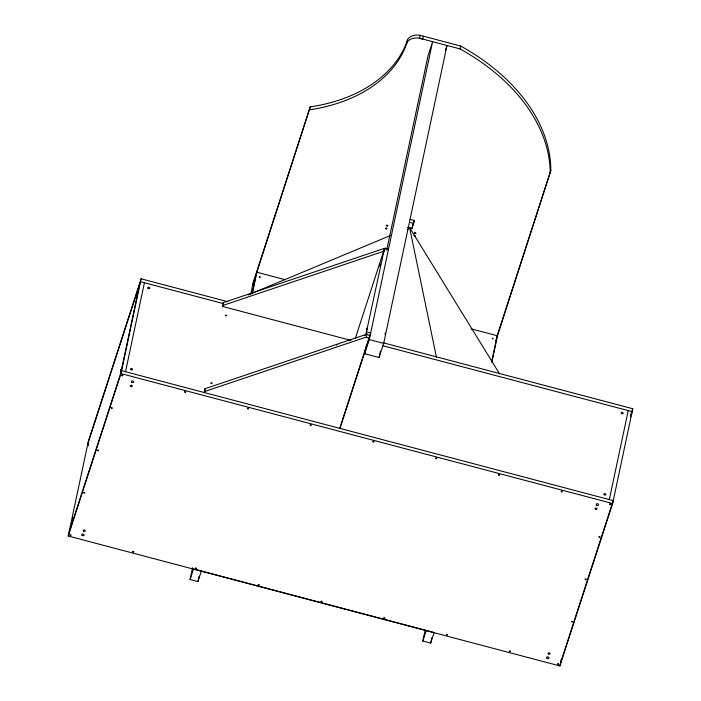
<?xml version="1.0" encoding="UTF-8"?>
<svg xmlns="http://www.w3.org/2000/svg" width="701" height="701" viewBox="0 0 701 701"><rect width="100%" height="100%" fill="white"/><g stroke="black" fill="none" stroke-linecap="round" stroke-linejoin="round"><path stroke-width="1.05" d="M364.914 335.393L364.792 335.525M383.245 342.789L632.775 408.736L612.63 503.528L559.889 665.95L68.225 536.011L88.37 441.218L141.111 278.796L227.816 301.71M120.721 373.335L139.639 284.343M68.225 536.011L120.966 373.589L141.111 278.796M125.505 371.723L144.415 282.731M204.902 388.757L204.526 392.604L204.902 388.757L367.026 334.132L369.76 335.77L369.147 338.671L340.011 428.416L340.625 425.516M350.894 340.371L222.822 306.521L223.198 302.666L385.331 248.049L388.065 249.679M222.822 306.521L223.233 304.584M201.362 571.008L197.919 581.602L190.076 579.525L192.573 567.766M250.756 294.026L253.192 282.564L310.228 106.903A157.208 107.419 12 0 0 406.948 41.674L407.798 39.221A12.294 8.403 12 0 1 419.662 35.216L460.627 46.012A196.149 134.022 12 0 1 550.828 170.492L495.879 340.739M252.15 293.053L256.014 274.88M252.334 293.614L256.873 272.225L285.368 279.76M197.919 581.602L199.058 576.257M252.579 285.473L310.228 106.903M406.948 41.674L406.335 44.575A157.208 107.419 12 0 1 309.614 109.812M407.465 39.913L406.335 44.575L407.176 42.121A12.294 8.403 12 0 1 419.04 38.126L422.712 39.054L423.325 36.154M420.188 35.322L419.566 38.231L460.014 48.912A196.149 134.022 12 0 1 550.215 173.392M365.764 334.982L384.455 248.671L388.38 249.714M204.289 391.657L366.413 337.032L367.026 334.132M445.354 50.516L446.993 45.477L383.666 343.402L379.075 357.519L364.695 353.725L366.509 345.181M386.707 250.143L428.022 55.8L432.605 41.674L369.278 339.599L364.695 353.725M379.075 357.519L380.441 351.113M407.807 227.571L411.986 228.675L412.398 226.738M411.986 228.675L414.326 220.473L410.146 219.369M460.014 48.912L460.627 46.012M190.076 579.525L193.511 568.932L434.112 632.521L430.677 643.115L422.826 641.038L425.104 630.348M430.677 643.115L431.807 637.77M491.848 360.919L496.387 339.529M491.795 362.548L497.473 335.814L471.098 328.848M559.889 665.95L560.301 664.013M561.405 658.809L560.502 663.05L613.244 500.628L121.58 370.689L68.838 533.111M609.318 499.594L628.236 410.602M385.191 334.088L385.471 333.177L385.182 334.342M120.887 369.97C120.221 373.002 121.65 367.017 120.975 370.058M87.756 444.119L140.498 281.697L222.971 303.489M355.398 338.171L384.455 248.671M340.958 424.482L370.698 332.896L366.772 331.862M412.609 225.775L414.326 220.473M496.492 337.838L550.828 170.492M422.826 641.038L426.269 630.444M630.409 416.026L631.426 412.898M632.1 410.821L632.775 408.736M630.471 416.841L632.162 411.636L382.623 345.689M407.272 229.858L408.797 228.289M413.94 235.501L415.272 235.711L414.633 236.552M248.207 294.928L390.404 235.518M222.585 305.575L384.709 250.949M387.294 226.204C389.362 225.144 384.823 224.513 386.645 226.099M415.246 233.652C417.682 233.161 413.432 231.532 414.633 233.442M409.524 222.27L413.713 223.382M369.278 339.599L383.666 343.402M120.966 373.589L612.63 503.528M366.413 337.032L369.147 338.671M337.461 344.55L336.533 344.489L336.629 345.216M410.138 228.438L499.55 373.826M223.198 302.666L223.435 303.621M409.787 228.579L436.451 357.212M410.33 227.641A1.358 0.99 18 0 1 409.314 227.475M410.777 228.097A1.358 0.99 18 0 1 408.245 227.431M210.957 383.07C212 385.138 212.78 381.765 210.957 383.07M225.354 315.362C226.388 317.422 227.168 314.057 225.354 315.362M385.576 228.307C386.847 230.743 387.933 226.774 385.576 228.307M72.536 519.134L73.044 517.329L72.536 519.134M88.16 445.626L88.65 443.838L88.16 445.626M136.309 297.32L136.818 295.515L136.309 297.32M366.737 329.82L367.245 328.007L366.737 329.82M379.539 265.898L380.047 264.093L379.539 265.898M381.826 258.835L382.317 257.048L381.826 258.835M69.969 535.021C70.871 536.975 71.905 533.864 69.969 535.021M83.726 492.654C84.628 494.599 85.662 491.497 83.726 492.654M97.483 450.279C98.394 452.233 99.419 449.131 97.483 450.279M111.24 407.912C112.151 409.857 113.176 406.755 111.24 407.912M121.843 375.245C122.754 377.199 123.788 374.097 121.843 375.245M132.734 551.608C133.637 553.562 134.671 550.46 132.734 551.608M184.608 391.833C185.52 393.787 186.554 390.685 184.608 391.833M195.5 568.196C196.403 570.15 197.437 567.048 195.5 568.196M247.374 408.42C248.285 410.374 249.319 407.272 247.374 408.42M258.266 584.783C259.168 586.737 260.202 583.635 258.266 584.783M310.14 425.016C311.051 426.962 312.085 423.86 310.14 425.016M321.032 601.37C321.917 603.324 322.995 600.222 321.032 601.37M372.906 441.604C373.817 443.549 374.851 440.447 372.906 441.604M383.789 617.958C384.7 619.912 385.734 616.81 383.789 617.958M435.671 458.191C436.583 460.136 437.617 457.034 435.671 458.191M446.555 634.545C447.466 636.499 448.5 633.397 446.555 634.545M498.437 474.779C499.349 476.724 500.383 473.622 498.437 474.779M509.32 651.141C510.232 653.087 511.266 649.985 509.32 651.141M561.203 491.366C562.114 493.311 563.14 490.209 561.203 491.366M557.707 663.926C558.609 665.871 559.643 662.769 557.707 663.926M571.464 621.55C572.375 623.504 573.4 620.403 571.464 621.55M585.221 579.184C586.132 581.129 587.166 578.027 585.221 579.184M598.978 536.808C599.89 538.762 600.923 535.66 598.978 536.808M609.581 504.15C610.492 506.104 611.526 502.994 609.581 504.15M259.598 276.834C259.423 278.376 261.438 276.588 259.598 276.834M492.356 338.346C492.181 339.889 494.187 338.101 492.356 338.346M148.025 288.313A1.016 0.736 18 0 0 149.734 288.426A1.016 0.736 18 0 0 148.726 287.217A1.016 0.736 18 0 0 148.025 288.313M130.754 369.567A1.016 0.736 18 0 0 132.463 369.672A1.016 0.736 18 0 0 131.455 368.472A1.016 0.736 18 0 0 130.754 369.567M604.113 494.669A1.016 0.736 18 0 0 605.822 494.775A1.016 0.736 18 0 0 604.805 493.574A1.016 0.736 18 0 0 604.113 494.669M621.384 413.415A1.016 0.736 18 0 0 623.093 413.529A1.016 0.736 18 0 0 622.076 412.319A1.016 0.736 18 0 0 621.384 413.415M546.859 658.178A1.227 0.841 12 0 0 548.918 658.116A1.227 0.841 12 0 0 547.542 656.855A1.227 0.841 12 0 0 546.859 658.178M131.648 382.176A1.227 0.841 12 0 0 133.707 382.115A1.227 0.841 12 0 0 132.331 380.853A1.227 0.841 12 0 0 131.648 382.176M596.472 505.018A1.227 0.841 12 0 0 598.531 504.965A1.227 0.841 12 0 0 597.147 503.704A1.227 0.841 12 0 0 596.472 505.018M82.035 535.327A1.227 0.841 12 0 0 84.094 535.275A1.227 0.841 12 0 0 82.718 534.013A1.227 0.841 12 0 0 82.035 535.327M548.41 653.954A1.016 0.692 12 0 0 550.066 653.77A1.016 0.692 12 0 0 548.778 652.806A1.016 0.692 12 0 0 548.41 653.954M83.585 531.104A1.016 0.692 12 0 0 85.242 530.92A1.016 0.692 12 0 0 83.954 529.956A1.016 0.692 12 0 0 83.585 531.104M130.579 386.374A1.016 0.692 12 0 0 132.235 386.19A1.016 0.692 12 0 0 130.947 385.226A1.016 0.692 12 0 0 130.579 386.374M595.403 509.215A1.016 0.692 12 0 0 597.059 509.031A1.016 0.692 12 0 0 595.771 508.067A1.016 0.692 12 0 0 595.403 509.215"/></g></svg>
